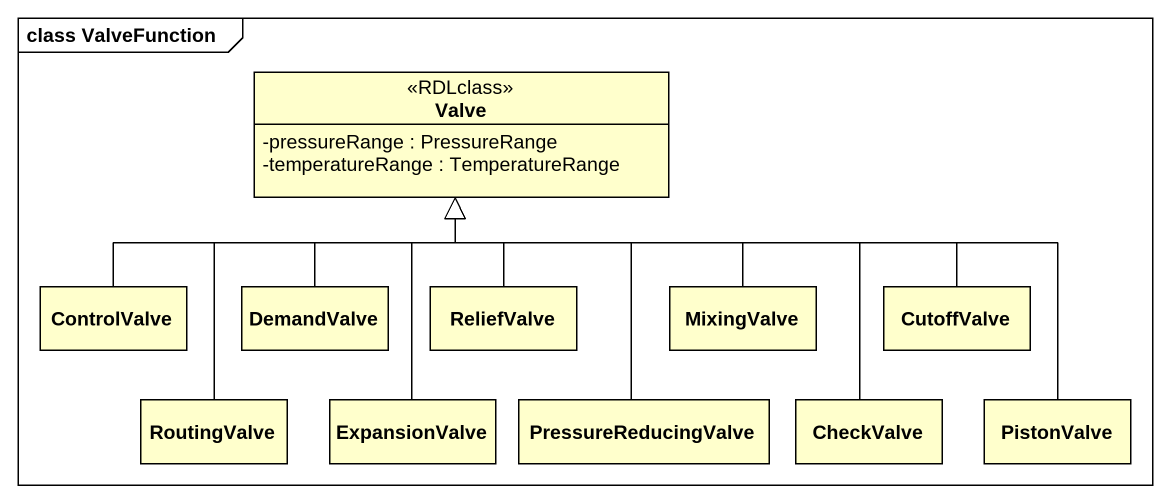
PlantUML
@startuml
mainframe class ValveFunction
hide circle
hide empty members
skinparam classAttributeIconSize 0
class Valve <<RDLclass>> {
  -pressureRange : PressureRange
  -temperatureRange : TemperatureRange
}
class ControlValve
class DemandValve
class ReliefValve
class MixingValve
class CutoffValve
class RoutingValve
class ExpansionValve
class PressureReducingValve
class CheckValve
class PistonValve
ControlValve -right-|> Valve
DemandValve -up-|> Valve
ReliefValve -up-|> Valve
MixingValve -up-|> Valve
CutoffValve -left-|> Valve
RoutingValve -up-|> Valve
ExpansionValve -up-|> Valve
PressureReducingValve -up-|> Valve
CheckValve -up-|> Valve
PistonValve -left-|> Valve
@enduml
